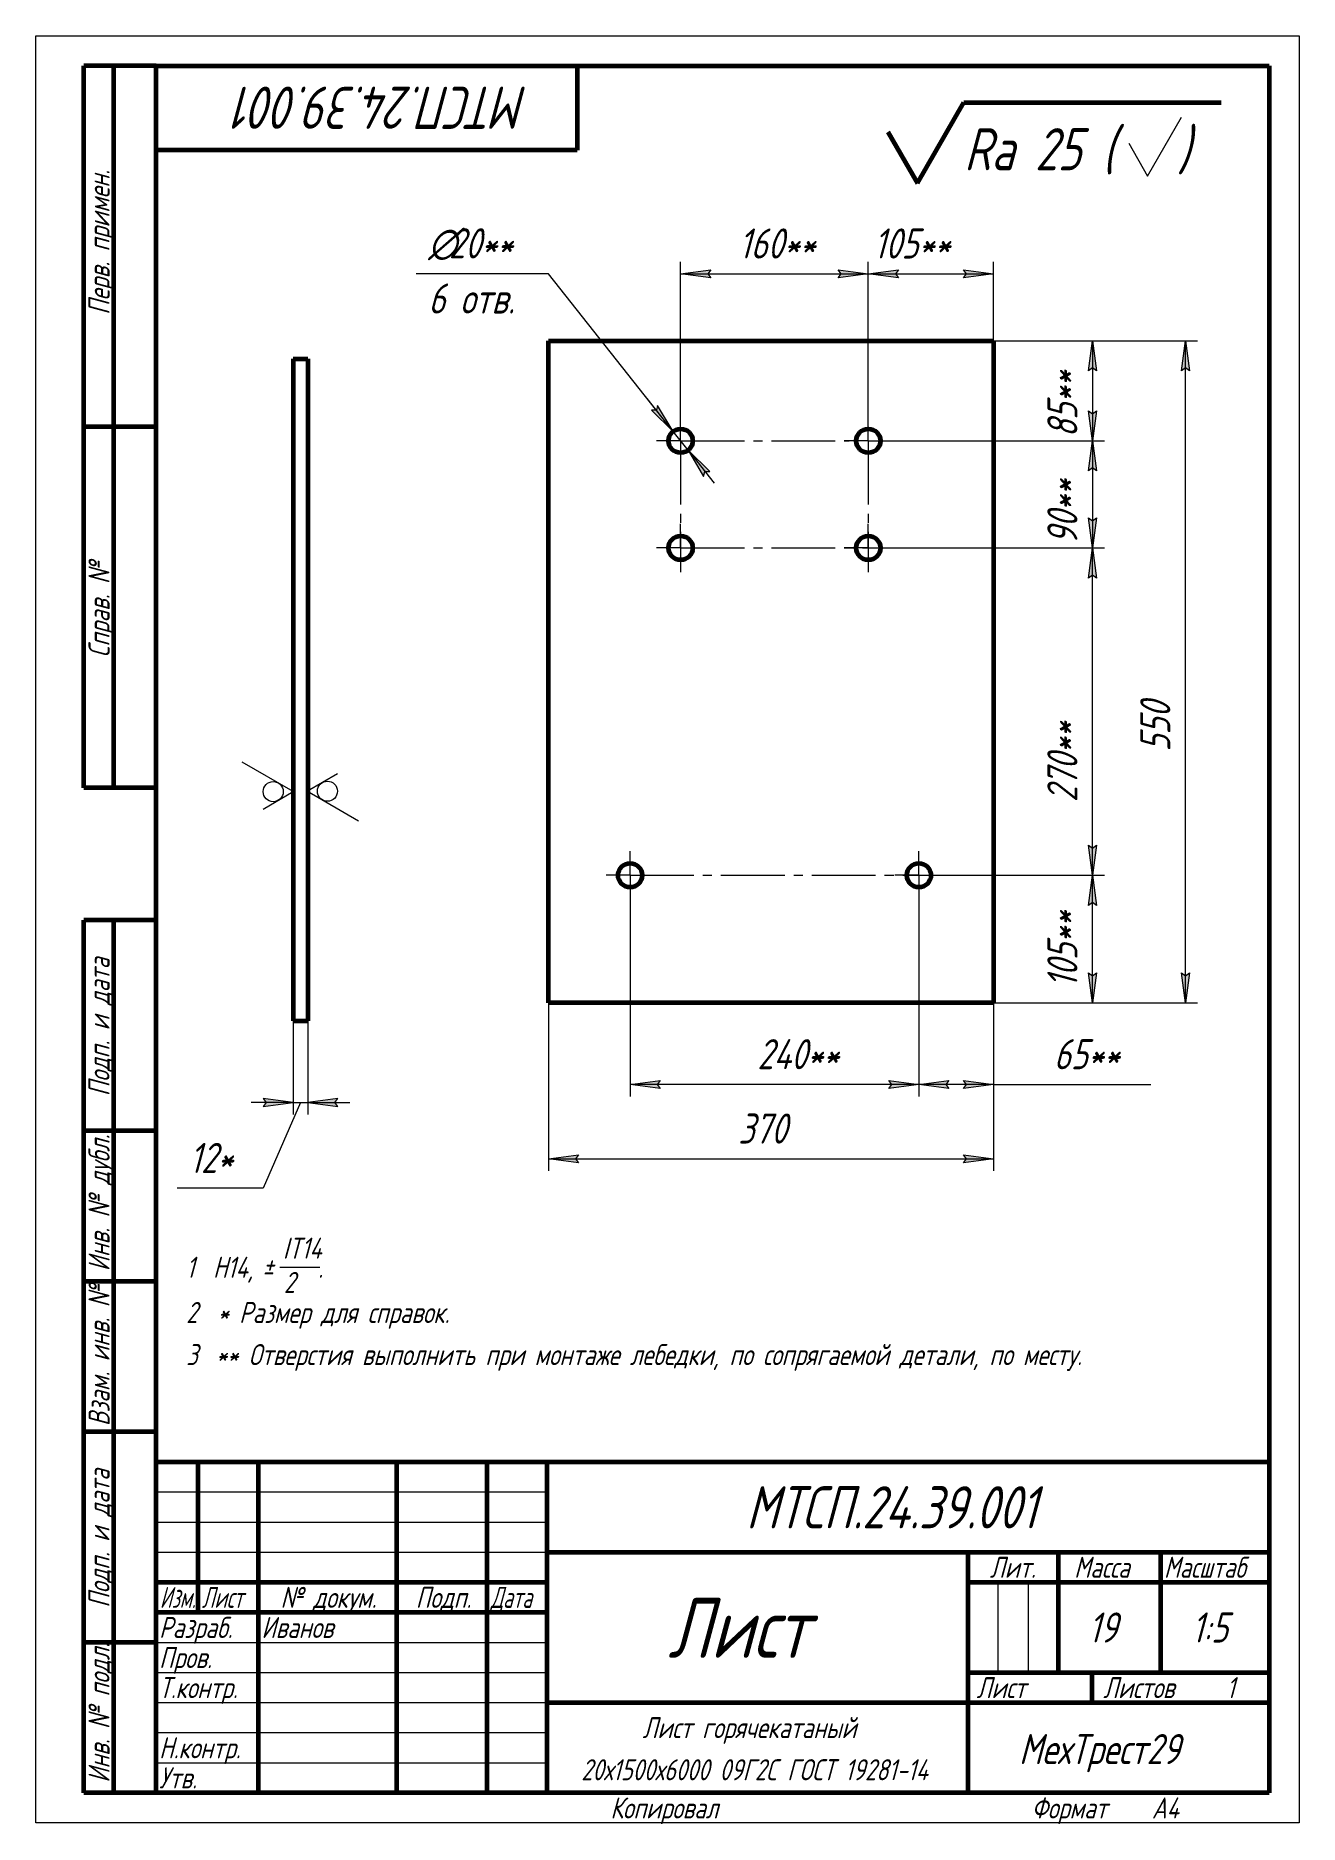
# Model space of a CAD drawing. Header units: millimetres. Extents: x 0 to 210, y 0 to 297.
import ezdxf

# ---------------------------------------------------------------- set-up
doc = ezdxf.new("R2010")
doc.units = ezdxf.units.MM
for name, pattern in [('K5LT_AXLED', [15.103931, 10.603931, -1.5, 1.5, -1.5]), ('K5LT_BASIC', [0]), ('K5LT_THIN', [0])]:
    doc.linetypes.add(name, pattern=pattern)
doc.layers.add('Системный слой', color=7, linetype='Continuous')
doc.styles.add('KDIMTEXTSTYLE', font='GOST_AU.SHX', dxfattribs={"width": 0.96, "oblique": 15, "height": 5})
doc.styles.add('KTEXTSTYLE', font='GOST_AU.SHX', dxfattribs={"width": 0.96, "height": 5})
doc.dimstyles.new('KDIMSTYLE (0.20)', dxfattribs={"dimtxt": 5, "dimasz": 1, "dimexe": 2, "dimexo": 0, "dimgap": 1, "dimtad": 1, "dimlfac": 5, "dimtxsty": 'KDIMTEXTSTYLE', "dimsah": 1, "dimcen": 0, "dimdle": 1, "dimadec": 0, "dimazin": 0, "dimtfac": 0.667, "dimtmove": 0, "dimatfit": 3, "dimfxl": 1, "dimtvp": 1, "dimtolj": 1, "dimtzin": 0, "dimarcsym": 0})

# ---------------------------------------------------------------- blocks, each defined once
blk = doc.blocks.new('D0')
at = {"layer": 'Системный слой'}
for points in [[(37.8, 119.06), (42.8, 119.71), (37.8, 120.37), (38.3, 119.71)], [(49.7, 119.71), (50.2, 120.37), (45.2, 119.71), (50.2, 119.06)]]:
    blk.add_hatch(color=7, dxfattribs=at).paths.add_polyline_path(points)
at = {"layer": 'Системный слой', "color": 7, "linetype": 'K5LT_THIN', "lineweight": 18}
for p, q in [((42.8, 133.29), (42.8, 117.71)), ((45.2, 133.29), (45.2, 117.71)), ((42.8, 119.71), (35.8, 119.71)), ((42.8, 119.71), (37.8, 120.37)), ((37.8, 120.37), (38.3, 119.71)), ((38.3, 119.71), (37.8, 119.06)), ((37.8, 119.06), (42.8, 119.71)), ((44, 119.71), (37.8, 105.48)), ((42.8, 119.71), (45.2, 119.71)), ((50.2, 120.37), (45.2, 119.71)), ((45.2, 119.71), (50.2, 119.06)), ((45.2, 119.71), (52.2, 119.71)), ((49.7, 119.71), (50.2, 120.37)), ((50.2, 119.06), (49.7, 119.71))]:
    blk.add_line(p, q, dxfattribs=at)
blk.add_wipeout([(25.52, 106.48), (25.52, 113.61), (35.39, 113.61), (35.39, 106.48)]).dxf.layer = 'Системный слой'
blk.add_line((37.8, 105.48), (23.52, 105.48), dxfattribs=at)
at = {"layer": 'Системный слой', "color": 7, "insert": (25.52, 113.01), "char_height": 5, "attachment_point": 1, "style": 'KTEXTSTYLE'}
blk.add_mtext('\\H3.5;\\W0.965;\\Q15;\\Q15;\\H5.00;12*', dxfattribs=at)
blk = doc.blocks.new('KDIMARROW_02')
at = {"layer": 'Системный слой'}
blk.add_hatch(color=0, dxfattribs=at).paths.add_polyline_path([(4.5, 0), (5, 0.66), (0, 0), (5, -0.66)])
at = {"layer": 'Системный слой', "color": 0, "linetype": 'K5LT_THIN', "lineweight": 18}
for p, q in [((0, 0), (-1, 0)), ((5, 0.66), (0, 0)), ((0, 0), (5, -0.66)), ((0, 0), (7, 0)), ((4.5, 0), (5, 0.66)), ((5, -0.66), (4.5, 0))]:
    blk.add_line(p, q, dxfattribs=at)
blk = doc.blocks.new('U0')
at = {"layer": 'Системный слой', "color": 7, "linetype": 'K5LT_THIN', "lineweight": 18}
for p, q in [((50.14, 174.33), (45.14, 171.45)), ((45.14, 171.45), (53.64, 166.54))]:
    blk.add_line(p, q, dxfattribs=at)
blk.add_arc((48.47, 171.45), 1.67, 0, 360, dxfattribs=at)
blk = doc.blocks.new('U1')
at = {"layer": 'Системный слой', "color": 7, "linetype": 'K5LT_THIN', "lineweight": 18}
for p, q in [((42.8, 171.38), (34.3, 176.29)), ((37.8, 168.49), (42.8, 171.38))]:
    blk.add_line(p, q, dxfattribs=at)
blk.add_arc((39.47, 171.38), 1.67, 0, 360, dxfattribs=at)
blk = doc.blocks.new('U2')
at = {"layer": 'Системный слой', "color": 30, "linetype": 'K5LT_AXLED', "lineweight": 18, "true_color": 0xff8000}
for q in [(98.78, 161.48), (94.78, 157.48), (146.78, 157.48), (98.78, 153.48)]:
    blk.add_line((98.78, 157.48), q, dxfattribs=at)
blk = doc.blocks.new('U3')
at = {"layer": 'Системный слой', "color": 30, "linetype": 'K5LT_AXLED', "lineweight": 18, "true_color": 0xff8000}
for q in [(107.18, 215.88), (103.18, 211.88), (138.38, 211.88), (107.18, 207.88)]:
    blk.add_line((107.18, 211.88), q, dxfattribs=at)
blk = doc.blocks.new('U4')
at = {"layer": 'Системный слой', "color": 30, "linetype": 'K5LT_AXLED', "lineweight": 18, "true_color": 0xff8000}
for q in [(107.18, 233.68), (103.18, 229.68), (135.2, 229.68), (107.18, 207.88)]:
    blk.add_line((107.18, 229.68), q, dxfattribs=at)
blk = doc.blocks.new('U5')
at = {"layer": 'Системный слой', "color": 30, "linetype": 'K5LT_AXLED', "lineweight": 18, "true_color": 0xff8000}
for q in [(138.38, 215.88), (134.38, 211.88), (142.38, 211.88), (138.38, 207.88)]:
    blk.add_line((138.38, 211.88), q, dxfattribs=at)
blk = doc.blocks.new('U6')
at = {"layer": 'Системный слой', "color": 30, "linetype": 'K5LT_AXLED', "lineweight": 18, "true_color": 0xff8000}
for q in [(138.38, 233.68), (134.38, 229.68), (142.38, 229.68), (138.38, 211.56)]:
    blk.add_line((138.38, 229.68), q, dxfattribs=at)
blk = doc.blocks.new('U7')
at = {"layer": 'Системный слой', "color": 30, "linetype": 'K5LT_AXLED', "lineweight": 18, "true_color": 0xff8000}
for q in [(146.78, 161.48), (142.78, 157.48), (150.78, 157.48), (146.78, 153.48)]:
    blk.add_line((146.78, 157.48), q, dxfattribs=at)
blk = doc.blocks.new('D1')
at = {"layer": 'Системный слой'}
for points in [[(90.2, 109.69), (89.7, 110.35), (90.2, 111.01), (85.2, 110.35)], [(154.2, 109.69), (159.2, 110.35), (154.2, 111.01), (154.7, 110.35)]]:
    blk.add_hatch(color=7, dxfattribs=at).paths.add_polyline_path(points)
at = {"layer": 'Системный слой', "color": 7, "linetype": 'K5LT_THIN', "lineweight": 18}
for p, q in [((85.2, 136.29), (85.2, 108.35)), ((159.2, 136.29), (159.2, 108.35)), ((85.2, 110.35), (90.2, 111.01)), ((90.2, 109.69), (85.2, 110.35)), ((90.2, 111.01), (89.7, 110.35)), ((89.7, 110.35), (90.2, 109.69)), ((154.7, 110.35), (154.2, 111.01)), ((154.2, 111.01), (159.2, 110.35)), ((159.2, 110.35), (154.2, 109.69)), ((154.2, 109.69), (154.7, 110.35))]:
    blk.add_line(p, q, dxfattribs=at)
blk.add_wipeout([(116.73, 111.35), (116.73, 118.49), (127.24, 118.49), (127.24, 111.35)]).dxf.layer = 'Системный слой'
blk.add_line((85.2, 110.35), (159.2, 110.35), dxfattribs=at)
at = {"layer": 'Системный слой', "color": 7, "insert": (116.73, 117.89), "char_height": 5, "attachment_point": 1, "style": 'KTEXTSTYLE'}
blk.add_mtext('\\H3.5;\\W0.965;\\Q15;\\Q15;\\H5.00;370', dxfattribs=at)
blk = doc.blocks.new('KDIMARROW_01')
at = {"layer": 'Системный слой'}
blk.add_hatch(color=0, dxfattribs=at).paths.add_polyline_path([(-5, -0.66), (0, 0), (-5, 0.66), (-4.5, 0)])
at = {"layer": 'Системный слой', "color": 0, "linetype": 'K5LT_THIN', "lineweight": 18}
for p, q in [((-4.5, 0), (-5, 0.66)), ((-5, 0.66), (0, 0)), ((0, 0), (-5, -0.66)), ((-5, -0.66), (-4.5, 0)), ((0, 0), (-1, 0))]:
    blk.add_line(p, q, dxfattribs=at)
blk = doc.blocks.new('D2')
at = {"layer": 'Системный слой'}
for points in [[(191.77, 241.29), (191.11, 246.29), (190.45, 241.29), (191.11, 241.79)], [(191.11, 136.29), (191.77, 141.29), (191.11, 140.79), (190.45, 141.29)]]:
    blk.add_hatch(color=7, dxfattribs=at).paths.add_polyline_path(points)
at = {"layer": 'Системный слой', "color": 7, "linetype": 'K5LT_THIN', "lineweight": 18}
for p, q in [((159.2, 246.29), (193.11, 246.29)), ((190.45, 241.29), (191.11, 246.29)), ((191.11, 246.29), (191.77, 241.29)), ((191.11, 241.79), (190.45, 241.29)), ((191.77, 241.29), (191.11, 241.79)), ((191.11, 136.29), (190.45, 141.29)), ((190.45, 141.29), (191.11, 140.79)), ((191.11, 140.79), (191.77, 141.29)), ((191.77, 141.29), (191.11, 136.29)), ((159.2, 136.29), (193.11, 136.29))]:
    blk.add_line(p, q, dxfattribs=at)
blk.add_wipeout([(190.11, 178.01), (182.97, 178.01), (182.97, 188.14), (190.11, 188.14)]).dxf.layer = 'Системный слой'
blk.add_line((191.11, 136.29), (191.11, 246.29), dxfattribs=at)
at = {"layer": 'Системный слой', "color": 7, "insert": (183.57, 178.01), "char_height": 5, "attachment_point": 1, "rotation": 90, "style": 'KTEXTSTYLE'}
blk.add_mtext('\\H3.5;\\W0.965;\\Q15;\\Q15;\\H5.00;550', dxfattribs=at)
blk = doc.blocks.new('D3')
at = {"layer": 'Системный слой', "color": 7, "linetype": 'K5LT_THIN', "lineweight": 18}
for p, q in [((148.78, 157.48), (177.66, 157.48)), ((159.2, 136.29), (177.66, 136.29))]:
    blk.add_line(p, q, dxfattribs=at)
blk.add_wipeout([(174.66, 138.77), (167.53, 138.77), (167.53, 154.36), (174.66, 154.36)]).dxf.layer = 'Системный слой'
at = {"layer": 'Системный слой'}
for points in [[(176.32, 152.48), (175.66, 157.48), (175, 152.48), (175.66, 152.98)], [(175.66, 136.29), (176.32, 141.29), (175.66, 140.79), (175, 141.29)]]:
    blk.add_hatch(color=7, dxfattribs=at).paths.add_polyline_path(points)
at = {"layer": 'Системный слой', "color": 7, "linetype": 'K5LT_THIN', "lineweight": 18}
for p, q in [((175, 152.48), (175.66, 157.48)), ((175.66, 157.48), (176.32, 152.48)), ((175.66, 136.29), (175.66, 157.48)), ((175.66, 152.98), (175, 152.48)), ((176.32, 152.48), (175.66, 152.98)), ((175.66, 136.29), (175, 141.29)), ((175, 141.29), (175.66, 140.79)), ((175.66, 140.79), (176.32, 141.29)), ((176.32, 141.29), (175.66, 136.29))]:
    blk.add_line(p, q, dxfattribs=at)
at = {"layer": 'Системный слой', "color": 7, "insert": (168.13, 138.77), "char_height": 5, "attachment_point": 1, "rotation": 90, "style": 'KTEXTSTYLE'}
blk.add_mtext('\\H3.5;\\W0.965;\\Q15;\\Q15;\\H5.00;105**', dxfattribs=at)
blk = doc.blocks.new('D4')
at = {"layer": 'Системный слой'}
for points in [[(176.32, 206.88), (175.66, 211.88), (175, 206.88), (175.66, 207.38)], [(175.66, 157.48), (176.32, 162.48), (175.66, 161.98), (175, 162.48)]]:
    blk.add_hatch(color=7, dxfattribs=at).paths.add_polyline_path(points)
at = {"layer": 'Системный слой', "color": 7, "linetype": 'K5LT_THIN', "lineweight": 18}
for p, q in [((138.38, 211.88), (177.66, 211.88)), ((175, 206.88), (175.66, 211.88)), ((175.66, 211.88), (176.32, 206.88)), ((175.66, 207.38), (175, 206.88)), ((176.32, 206.88), (175.66, 207.38)), ((175.66, 157.48), (175, 162.48)), ((175, 162.48), (175.66, 161.98)), ((175.66, 161.98), (176.32, 162.48)), ((176.32, 162.48), (175.66, 157.48)), ((148.78, 157.48), (177.66, 157.48))]:
    blk.add_line(p, q, dxfattribs=at)
blk.add_wipeout([(174.66, 169.63), (167.53, 169.63), (167.53, 186.62), (174.66, 186.62)]).dxf.layer = 'Системный слой'
blk.add_line((175.66, 157.48), (175.66, 211.88), dxfattribs=at)
at = {"layer": 'Системный слой', "color": 7, "insert": (168.13, 169.63), "char_height": 5, "attachment_point": 1, "rotation": 90, "style": 'KTEXTSTYLE'}
blk.add_mtext('\\H3.5;\\W0.965;\\Q15;\\Q15;\\H5.00;270**', dxfattribs=at)
blk = doc.blocks.new('D5')
at = {"layer": 'Системный слой', "color": 7, "linetype": 'K5LT_THIN', "lineweight": 18}
blk.add_line((138.38, 229.68), (177.66, 229.68), dxfattribs=at)
blk.add_wipeout([(174.66, 212.42), (167.53, 212.42), (167.53, 226.36), (174.66, 226.36)]).dxf.layer = 'Системный слой'
at = {"layer": 'Системный слой'}
for points in [[(176.32, 224.68), (175.66, 229.68), (175, 224.68), (175.66, 225.18)], [(175.66, 211.88), (176.32, 216.88), (175.66, 216.38), (175, 216.88)]]:
    blk.add_hatch(color=7, dxfattribs=at).paths.add_polyline_path(points)
at = {"layer": 'Системный слой', "color": 7, "linetype": 'K5LT_THIN', "lineweight": 18}
for p, q in [((175, 224.68), (175.66, 229.68)), ((175.66, 229.68), (176.32, 224.68)), ((175.66, 229.68), (175.66, 211.88)), ((175.66, 225.18), (175, 224.68)), ((176.32, 224.68), (175.66, 225.18)), ((175.66, 211.88), (175, 216.88)), ((175, 216.88), (175.66, 216.38)), ((175.66, 216.38), (176.32, 216.88)), ((176.32, 216.88), (175.66, 211.88)), ((138.38, 211.88), (177.66, 211.88))]:
    blk.add_line(p, q, dxfattribs=at)
at = {"layer": 'Системный слой', "color": 7, "insert": (168.13, 212.42), "char_height": 5, "attachment_point": 1, "rotation": 90, "style": 'KTEXTSTYLE'}
blk.add_mtext('\\H3.5;\\W0.965;\\Q15;\\Q15;\\H5.00;90**', dxfattribs=at)
blk = doc.blocks.new('D6')
at = {"layer": 'Системный слой'}
blk.add_hatch(color=7, dxfattribs=at).paths.add_polyline_path([(111.68, 257.44), (112.18, 258.1), (107.18, 257.44), (112.18, 256.79)])
at = {"layer": 'Системный слой', "color": 7, "linetype": 'K5LT_THIN', "lineweight": 18}
for p, q in [((107.18, 229.68), (107.18, 259.44)), ((138.38, 229.68), (138.38, 259.44)), ((107.18, 257.44), (112.18, 258.1)), ((112.18, 256.79), (107.18, 257.44)), ((112.18, 258.1), (111.68, 257.44)), ((111.68, 257.44), (112.18, 256.79))]:
    blk.add_line(p, q, dxfattribs=at)
blk.add_wipeout([(116.86, 258.44), (116.86, 265.58), (132.84, 265.58), (132.84, 258.44)]).dxf.layer = 'Системный слой'
at = {"layer": 'Системный слой'}
blk.add_hatch(color=7, dxfattribs=at).paths.add_polyline_path([(133.38, 256.79), (138.38, 257.44), (133.38, 258.1), (133.88, 257.44)])
at = {"layer": 'Системный слой', "color": 7, "linetype": 'K5LT_THIN', "lineweight": 18}
for p, q in [((107.18, 257.44), (138.38, 257.44)), ((133.88, 257.44), (133.38, 258.1)), ((133.38, 258.1), (138.38, 257.44)), ((138.38, 257.44), (133.38, 256.79)), ((133.38, 256.79), (133.88, 257.44))]:
    blk.add_line(p, q, dxfattribs=at)
at = {"layer": 'Системный слой', "color": 7, "insert": (116.86, 264.98), "char_height": 5, "attachment_point": 1, "style": 'KTEXTSTYLE'}
blk.add_mtext('\\H3.5;\\W0.965;\\Q15;\\Q15;\\H5.00;160**', dxfattribs=at)
blk = doc.blocks.new('D7')
at = {"layer": 'Системный слой'}
for points in [[(103.78, 122.06), (103.28, 122.71), (103.78, 123.37), (98.78, 122.71)], [(146.78, 122.71), (141.78, 123.37), (142.28, 122.71), (141.78, 122.06)]]:
    blk.add_hatch(color=7, dxfattribs=at).paths.add_polyline_path(points)
at = {"layer": 'Системный слой', "color": 7, "linetype": 'K5LT_THIN', "lineweight": 18}
for p, q in [((98.78, 157.48), (98.78, 120.71)), ((146.78, 157.48), (146.78, 120.71)), ((98.78, 122.71), (103.78, 123.37)), ((103.78, 122.06), (98.78, 122.71)), ((103.78, 123.37), (103.28, 122.71)), ((103.28, 122.71), (103.78, 122.06)), ((142.28, 122.71), (141.78, 123.37)), ((141.78, 123.37), (146.78, 122.71)), ((146.78, 122.71), (141.78, 122.06)), ((141.78, 122.06), (142.28, 122.71))]:
    blk.add_line(p, q, dxfattribs=at)
blk.add_wipeout([(119.94, 123.71), (119.94, 130.85), (136.92, 130.85), (136.92, 123.71)]).dxf.layer = 'Системный слой'
blk.add_line((146.78, 122.71), (98.78, 122.71), dxfattribs=at)
at = {"layer": 'Системный слой', "color": 7, "insert": (119.94, 130.25), "char_height": 5, "attachment_point": 1, "style": 'KTEXTSTYLE'}
blk.add_mtext('\\H3.5;\\W0.965;\\Q15;\\Q15;\\H5.00;240**', dxfattribs=at)
blk = doc.blocks.new('D8')
at = {"layer": 'Системный слой', "color": 7, "linetype": 'K5LT_THIN', "lineweight": 18}
blk.add_line((159.2, 229.68), (159.2, 259.44), dxfattribs=at)
blk.add_wipeout([(139.26, 258.44), (139.26, 265.58), (154.85, 265.58), (154.85, 258.44)]).dxf.layer = 'Системный слой'
at = {"layer": 'Системный слой'}
for points in [[(143.38, 256.79), (142.88, 257.44), (143.38, 258.1), (138.38, 257.44)], [(159.2, 257.44), (154.2, 258.1), (154.7, 257.44), (154.2, 256.79)]]:
    blk.add_hatch(color=7, dxfattribs=at).paths.add_polyline_path(points)
at = {"layer": 'Системный слой', "color": 7, "linetype": 'K5LT_THIN', "lineweight": 18}
for p, q in [((138.38, 229.68), (138.38, 259.44)), ((138.38, 257.44), (143.38, 258.1)), ((143.38, 256.79), (138.38, 257.44)), ((138.38, 257.44), (159.2, 257.44)), ((143.38, 258.1), (142.88, 257.44)), ((142.88, 257.44), (143.38, 256.79)), ((154.7, 257.44), (154.2, 258.1)), ((154.2, 258.1), (159.2, 257.44)), ((159.2, 257.44), (154.2, 256.79)), ((154.2, 256.79), (154.7, 257.44))]:
    blk.add_line(p, q, dxfattribs=at)
at = {"layer": 'Системный слой', "color": 7, "insert": (139.26, 264.98), "char_height": 5, "attachment_point": 1, "style": 'KTEXTSTYLE'}
blk.add_mtext('\\H3.5;\\W0.965;\\Q15;\\Q15;\\H5.00;105**', dxfattribs=at)
blk = doc.blocks.new('D9')
at = {"layer": 'Системный слой'}
for points in [[(151.78, 122.06), (151.28, 122.71), (151.78, 123.37), (146.78, 122.71)], [(154.2, 122.06), (159.2, 122.71), (154.2, 123.37), (154.7, 122.71)]]:
    blk.add_hatch(color=7, dxfattribs=at).paths.add_polyline_path(points)
at = {"layer": 'Системный слой', "color": 7, "linetype": 'K5LT_THIN', "lineweight": 18}
for p, q in [((146.78, 157.48), (146.78, 120.71)), ((159.2, 157.48), (159.2, 120.71)), ((146.78, 122.71), (151.78, 123.37)), ((151.78, 122.06), (146.78, 122.71)), ((159.2, 122.71), (146.78, 122.71)), ((151.78, 123.37), (151.28, 122.71)), ((151.28, 122.71), (151.78, 122.06)), ((154.7, 122.71), (154.2, 123.37)), ((154.2, 123.37), (159.2, 122.71)), ((159.2, 122.71), (154.2, 122.06)), ((154.2, 122.06), (154.7, 122.71)), ((159.2, 122.71), (167.2, 122.71))]:
    blk.add_line(p, q, dxfattribs=at)
blk.add_wipeout([(169.2, 123.71), (169.2, 130.85), (182.76, 130.85), (182.76, 123.71)]).dxf.layer = 'Системный слой'
blk.add_line((167.2, 122.71), (185.33, 122.71), dxfattribs=at)
at = {"layer": 'Системный слой', "color": 7, "insert": (169.2, 130.25), "char_height": 5, "attachment_point": 1, "style": 'KTEXTSTYLE'}
blk.add_mtext('\\H3.5;\\W0.965;\\Q15;\\Q15;\\H5.00;65**', dxfattribs=at)
blk = doc.blocks.new('D10')
at = {"layer": 'Системный слой', "color": 7, "linetype": 'K5LT_THIN', "lineweight": 18}
blk.add_line((159.2, 246.29), (177.66, 246.29), dxfattribs=at)
blk.add_wipeout([(174.66, 230.23), (167.53, 230.23), (167.53, 243.79), (174.66, 243.79)]).dxf.layer = 'Системный слой'
at = {"layer": 'Системный слой'}
for points in [[(176.32, 241.29), (175.66, 246.29), (175, 241.29), (175.66, 241.79)], [(175.66, 229.68), (176.32, 234.68), (175.66, 234.18), (175, 234.68)]]:
    blk.add_hatch(color=7, dxfattribs=at).paths.add_polyline_path(points)
at = {"layer": 'Системный слой', "color": 7, "linetype": 'K5LT_THIN', "lineweight": 18}
for p, q in [((175, 241.29), (175.66, 246.29)), ((175.66, 246.29), (176.32, 241.29)), ((175.66, 246.29), (175.66, 229.68)), ((175.66, 241.79), (175, 241.29)), ((176.32, 241.29), (175.66, 241.79)), ((175.66, 229.68), (175, 234.68)), ((175, 234.68), (175.66, 234.18)), ((175.66, 234.18), (176.32, 234.68)), ((176.32, 234.68), (175.66, 229.68)), ((159.2, 229.68), (177.66, 229.68))]:
    blk.add_line(p, q, dxfattribs=at)
at = {"layer": 'Системный слой', "color": 7, "insert": (168.13, 230.23), "char_height": 5, "attachment_point": 1, "rotation": 90, "style": 'KTEXTSTYLE'}
blk.add_mtext('\\H3.5;\\W0.965;\\Q15;\\Q15;\\H5.00;85**', dxfattribs=at)
blk = doc.blocks.new('D11')
at = {"layer": 'Системный слой'}
for points in [[(105.94, 231.25), (103.35, 235.58), (103.15, 234.78), (102.32, 234.76)], [(112.04, 224.6), (108.42, 228.11), (111.01, 223.78), (111.22, 224.59)]]:
    blk.add_hatch(color=7, dxfattribs=at).paths.add_polyline_path(points)
at = {"layer": 'Системный слой', "color": 7, "linetype": 'K5LT_THIN', "lineweight": 18}
for p, q in [((105.94, 231.25), (85.2, 257.44)), ((105.94, 231.25), (101.6, 236.74)), ((103.35, 235.58), (103.15, 234.78)), ((105.94, 231.25), (103.35, 235.58)), ((103.15, 234.78), (102.32, 234.76)), ((102.32, 234.76), (105.94, 231.25)), ((108.42, 228.11), (105.94, 231.25)), ((108.42, 228.11), (111.01, 223.78)), ((112.04, 224.6), (108.42, 228.11)), ((108.42, 228.11), (112.77, 222.63)), ((111.01, 223.78), (111.22, 224.59)), ((111.22, 224.59), (112.04, 224.6))]:
    blk.add_line(p, q, dxfattribs=at)
blk.add_wipeout([(65.24, 249.31), (65.24, 265.7), (82.48, 265.7), (82.48, 249.31)]).dxf.layer = 'Системный слой'
blk.add_line((85.2, 257.44), (63.24, 257.44), dxfattribs=at)
at = {"layer": 'Системный слой', "color": 7, "char_height": 5, "attachment_point": 1, "style": 'KTEXTSTYLE'}
for s, insert in [('\\H3.5;\\W0.965;\\Q15;\\Q15;\\H5.00;∅', (65.24, 265.01)), ('\\H3.5;\\W0.965;\\Q15;\\Q15;\\H5.00;20**', (68.68, 265.01)), ('\\H3.5;\\W0.965;\\Q15;\\Q15;\\H5.00;6 отв.', (65.24, 255.84))]:
    blk.add_mtext(s, dxfattribs=dict(at, insert=insert))
blk = doc.blocks.new('U8')
at = {"color": 7, "linetype": 'K5LT_THIN', "lineweight": 18}
for p, q in [((0, 0), (0, 297)), ((0, 297), (210, 297)), ((210, 297), (210, 0)), ((20, 55), (85, 55)), ((20, 50), (85, 50)), ((20, 45), (85, 45)), ((159.96, 25), (159.96, 40)), ((164.98, 25), (164.98, 40)), ((20, 30), (85, 30)), ((20, 25), (85, 25)), ((20, 20), (85, 20)), ((20, 15), (85, 15)), ((20, 10), (85, 10)), ((210, 0), (0, 0))]:
    blk.add_line(p, q, dxfattribs=at)
at = {"color": 150, "linetype": 'K5LT_BASIC', "lineweight": 60, "true_color": 0x0080ff}
for p, q in [((8, 172), (8, 292)), ((20, 292), (8, 292)), ((13, 172), (13, 292)), ((20, 5), (20, 292)), ((20, 292), (205, 292)), ((90, 292), (90, 278)), ((205, 292), (205, 5)), ((90, 278), (20, 278)), ((20, 232), (8, 232)), ((20, 172), (8, 172)), ((8, 5), (8, 150)), ((20, 150), (8, 150)), ((13, 5), (13, 150)), ((20, 115), (8, 115)), ((20, 90), (8, 90)), ((20, 65), (8, 65)), ((20, 60), (205, 60)), ((20, 5), (20, 60)), ((27, 35), (27, 60)), ((37, 5), (37, 60)), ((60, 5), (60, 60)), ((75, 5), (75, 60)), ((85, 5), (85, 60)), ((85, 45), (205, 45)), ((155, 5), (155, 45)), ((170, 25), (170, 45)), ((187, 25), (187, 45)), ((20, 40), (85, 40)), ((155, 40), (170, 40)), ((170, 40), (205, 40)), ((20, 35), (85, 35)), ((20, 30), (8, 30)), ((155, 25), (205, 25)), ((175.57, 20), (175.57, 25)), ((85, 20), (155, 20)), ((155, 20), (205, 20)), ((20, 5), (8, 5)), ((205, 5), (20, 5))]:
    blk.add_line(p, q, dxfattribs=at)
at = {"color": 7, "attachment_point": 1, "style": 'KTEXTSTYLE'}
for s, insert, char_height, rotation in [('\\H3.5;\\W0.965;\\Q15;\\Q15;\\H7.00;МТСП.24.39.001', (81.93, 281.55), 7, 180), ('\\H3.5;\\W0.965;\\Q15;\\Q15;Перв. примен.', (8.77, 250.61), 3.5, 90), ('\\H3.5;\\W0.965;\\Q15;\\Q15;Справ. №', (8.77, 193.68), 3.5, 90), ('\\H3.5;\\W0.965;\\Q15;\\Q15;Подп. и дата', (8.77, 120.75), 3.5, 90), ('\\H3.5;\\W0.965;\\Q15;\\Q15;Инв. № дубл.', (8.77, 91.67), 3.5, 90), ('\\H3.5;\\W0.965;\\Q15;\\Q15;Взам. инв. №', (8.77, 65.94), 3.5, 90), ('\\H3.5;\\W0.965;\\Q15;\\Q15;Подп. и дата', (8.77, 35.75), 3.5, 90), ('\\H3.5;\\W0.965;\\Q15;\\Q15;Инв. № подл.', (8.77, 6.67), 3.5, 90)]:
    blk.add_mtext(s, dxfattribs=dict(at, insert=insert, char_height=char_height, rotation=rotation))
for s, insert, char_height in [('\\H3.5;\\W0.965;\\Q15;\\Q15;\\H7.00;МТСП.24.39.001', (118.07, 55.95), 7), ('\\H3.5;\\W0.965;\\Q15;\\Q15;Лит.', (158.56, 44.23), 3.5), ('\\H3.5;\\W0.965;\\Q15;\\Q15;Масса', (172.58, 44.23), 3.5), ('\\H3.5;\\W0.965;\\Q15;\\Q15;\\W0.941;Масштаб', (187.52, 44.23), 3.5), ('\\H3.5;\\W0.965;\\Q15;\\Q15;\\W0.797;Изм.', (20.61, 39.23), 3.5), ('\\H3.5;\\W0.965;\\Q15;\\Q15;\\W0.807;Лист', (27.6, 39.23), 3.5), ('\\H3.5;\\W0.965;\\Q15;\\Q15;№ докум.', (40.67, 39.23), 3.5), ('\\H3.5;\\W0.965;\\Q15;\\Q15;Подп.', (63.15, 39.23), 3.5), ('\\H3.5;\\W0.965;\\Q15;\\Q15;\\W0.807;Дата', (75.6, 39.23), 3.5), ('\\H3.5;\\W0.965;\\Q15;\\Q15;\\H10.00;Лист', (105.08, 37.43), 10), ('\\H3.5;\\W0.965;\\Q15;\\Q15;Разраб.', (20.5, 34.23), 3.5), ('\\H3.5;\\W0.965;\\Q15;\\Q15;Иванов', (37.5, 34.23), 3.5), ('\\H3.5;\\W0.965;\\Q15;\\Q15;\\H5.00;19', (174.94, 34.97), 5), ('\\H3.5;\\W0.965;\\Q15;\\Q15;\\H5.00;1:5', (192.11, 34.97), 5), ('\\H3.5;\\W0.965;\\Q15;\\Q15;Пров.', (20.5, 29.23), 3.5), ('\\H3.5;\\W0.965;\\Q15;\\Q15;Т.контр.', (20.5, 24.23), 3.5), ('\\H3.5;\\W0.965;\\Q15;\\Q15;Лист', (156.36, 24.23), 3.5), ('\\H3.5;\\W0.965;\\Q15;\\Q15;Листов', (177.41, 24.23), 3.5), ('\\H3.5;\\W0.965;\\Q15;\\Q15;1', (197.91, 24.23), 3.5), ('\\H3.5;\\W0.965;\\Q15;\\Q15;Лист горячекатаный', (100.84, 17.58), 3.5), ('\\H3.5;\\W0.965;\\Q15;\\Q15;Н.контр.', (20.5, 14.23), 3.5), ('\\H3.5;\\W0.965;\\Q15;\\Q15;\\H5.00;МехТрест29', (163.41, 14.77), 5), ('\\H3.5;\\W0.965;\\Q15;\\Q15;Утв.', (20.5, 9.23), 3.5), ('\\H3.5;\\W0.965;\\Q15;\\Q15;\\W0.959;   20х1500х6000 09Г2С ГОСТ 19281-14', (85.5, 10.58), 3.5), ('\\H3.5;\\W0.965;\\Q15;\\Q15;Копировал', (95.5, 4.23), 3.5), ('\\H3.5;\\W0.965;\\Q15;\\Q15;Формат', (165.5, 4.23), 3.5), ('\\H3.5;\\W0.965;\\Q15;\\Q15;A4', (185.5, 4.23), 3.5)]:
    blk.add_mtext(s, dxfattribs=dict(at, insert=insert, char_height=char_height))
blk = doc.blocks.new('U9')
at = {"color": 7, "linetype": 'K5LT_THIN', "lineweight": 18}
blk.add_line((40.56, 92.34), (47.23, 92.34), dxfattribs=at)
at = {"color": 7, "char_height": 3.5, "attachment_point": 1, "style": 'KTEXTSTYLE'}
for s, insert in [('\\H3.5;\\W0.965;\\Q15;\\Q15;IT14', (41.08, 97.26)), ('\\H3.5;\\W0.965;\\Q15;\\Q15;1', (25, 94.09)), ('\\H3.5;\\W0.965;\\Q15;\\Q15;H14, ', (29.48, 94.09)), ('\\H3.5;\\W0.965;\\Q15;\\Q15;±', (37.63, 94.09)), ('\\H3.5;\\W0.965;\\Q15;\\Q15;2', (41.23, 91.57)), ('\\H3.5;\\W0.965;\\Q15;\\Q15;.', (46.94, 94.09)), ('\\H3.5;\\W0.965;\\Q15;\\Q15;2', (25, 86.57)), ('\\H3.5;\\W0.965;\\Q15;\\Q15;* Размер для справок.', (30.22, 86.57)), ('\\H3.5;\\W0.965;\\Q15;\\Q15;3', (25, 79.57)), ('\\H3.5;\\W0.965;\\Q15;\\Q15;** Отверстия выполнить при монтаже лебедки, по сопрягаемой детали, по месту.', (29.94, 79.57))]:
    blk.add_mtext(s, dxfattribs=dict(at, insert=insert))
blk = doc.blocks.new('U10')
at = {"color": 150, "linetype": 'K5LT_BASIC', "lineweight": 60, "true_color": 0x0080ff}
for p, q in [((146.55, 272.51), (154.28, 285.91)), ((154.28, 285.91), (197, 285.91)), ((141.64, 281.01), (146.55, 272.51))]:
    blk.add_line(p, q, dxfattribs=at)
at = {"color": 7, "linetype": 'K5LT_THIN', "lineweight": 18}
for p, q in [((184.77, 273.69), (190.45, 283.49)), ((181.67, 279.13), (184.77, 273.69))]:
    blk.add_line(p, q, dxfattribs=at)
at = {"color": 7, "char_height": 7, "attachment_point": 1, "style": 'KTEXTSTYLE'}
for s, insert in [('\\H3.5;\\W0.965;\\Q15;\\Q15;\\H7.00;Ra 25 (', (154.28, 281.65)), ('\\H3.5;\\W0.965;\\Q15;\\Q15;\\H7.00;)', (189.75, 281.65))]:
    blk.add_mtext(s, dxfattribs=dict(at, insert=insert))

msp = doc.modelspace()

# ---------------------------------------------------------------- linework, layer by layer
at = {"layer": 'Системный слой', "color": 150, "linetype": 'K5LT_BASIC', "lineweight": 60, "true_color": 0x0080ff}
for p, q in [((85.2023, 246.2886), (159.2023, 246.2886)), ((85.2023, 136.2886), (85.2023, 246.2886)), ((159.2023, 246.2886), (159.2023, 136.2886)), ((42.8023, 243.2886), (45.2023, 243.2886)), ((42.8023, 243.2886), (42.8023, 133.2886)), ((45.2023, 243.2886), (45.2023, 133.2886)), ((159.2023, 136.2886), (85.2023, 136.2886)), ((42.8023, 133.2886), (45.2023, 133.2886))]:
    msp.add_line(p, q, dxfattribs=at)
for centre in [(107.1825, 229.6815), (138.3825, 229.6815), (107.1825, 211.8815), (138.3825, 211.8815), (98.7825, 157.4815), (146.7825, 157.4815)]:
    msp.add_circle(centre, 2, dxfattribs=at)

# ---------------------------------------------------------------- block references
for name in ['U10', 'U9']:
    msp.add_blockref(name, (0, 0))
at = {"layer": 'Системный слой'}
for name in ['U4', 'U6', 'U3', 'U5', 'U1', 'U0', 'U2', 'U7']:
    msp.add_blockref(name, (0, 0), dxfattribs=at)

# ---------------------------------------------------------------- next in the draw order: dimensions: what is measured, and where the dimension line sits
at = {"layer": 'Системный слой', "color": 7}
for base, p1, p2, override, picture, middle in [((85.2023, 110.3527), (159.2023, 136.2886), (85.2023, 136.2886), {"dimexo": 0, "dimpost": '\\H5.0;\\W0.965;\\Q15;<>', "dimblk1": 'KDIMARROW_01', "dimblk2": 'KDIMARROW_01', "dimse1": 0, "dimse2": 0, "dimclrt": 7, "dimtol": 1, "dimtp": 0, "dimtm": 0, "dimtdec": 5, "dimtolj": 1}, 'D1', (122.2023, 110.3527)), ((42.8023, 119.7139), (45.2023, 133.2886), (42.8023, 133.2886), {"dimexo": 0, "dimtoh": 1, "dimpost": '\\H5.0;\\W0.965;\\Q15;<>\\H5.0;\\W0.965;\\Q15;\\Q15;*', "dimblk1": 'KDIMARROW_02', "dimblk2": 'KDIMARROW_02', "dimse1": 0, "dimse2": 0, "dimclrt": 7, "dimtol": 1, "dimtp": 0, "dimtm": 0, "dimtdec": 5, "dimtmove": 1, "dimtolj": 1}, 'D0', (35.8023, 105.4789))]:
    dim = msp.add_linear_dim(base=base, p1=p1, p2=p2, dimstyle='KDIMSTYLE (0.20)', override=override, dxfattribs=at)
    dim.commit()
    dim.dimension.update_dxf_attribs({"geometry": picture, "text_midpoint": middle, "dimtype": 160})

# ---------------------------------------------------------------- next in the draw order: dimensions: what is measured, and where the dimension line sits
dim = msp.add_linear_dim(base=(191.1079, 136.2886), p1=(159.2023, 246.2886), p2=(159.2023, 136.2886), angle=90, dimstyle='KDIMSTYLE (0.20)', override={"dimexo": 0, "dimpost": '\\H5.0;\\W0.965;\\Q15;<>', "dimblk1": 'KDIMARROW_01', "dimblk2": 'KDIMARROW_01', "dimse1": 0, "dimse2": 0, "dimclrt": 7, "dimtol": 1, "dimtp": 0, "dimtm": 0, "dimtdec": 5, "dimtolj": 1}, dxfattribs=at)
dim.commit()
dim.dimension.update_dxf_attribs({"geometry": 'D2', "text_midpoint": (191.1079, 183.2886), "dimtype": 160})

# ---------------------------------------------------------------- next in the draw order: dimensions: what is measured, and where the dimension line sits
dim = msp.add_linear_dim(base=(175.6608, 136.2886), p1=(148.7825, 157.4815), p2=(159.2023, 136.2886), angle=90, text='\\H5.0;\\W0.965;\\Q15;\\H5.0;\\W0.965;\\Q15;\\Q15;105\\H5.0;\\W0.965;\\Q15;\\Q15;**', dimstyle='KDIMSTYLE (0.20)', override={"dimexo": 0, "dimblk1": 'KDIMARROW_01', "dimblk2": 'KDIMARROW_01', "dimse1": 0, "dimse2": 0, "dimclrt": 7, "dimtolj": 1}, dxfattribs=at)
dim.commit()
dim.dimension.update_dxf_attribs({"geometry": 'D3', "text_midpoint": (175.6608, 146.8851), "dimtype": 160})

# ---------------------------------------------------------------- next in the draw order: dimensions: what is measured, and where the dimension line sits
dim = msp.add_linear_dim(base=(175.6608, 157.4815), p1=(138.3825, 211.8815), p2=(148.7825, 157.4815), angle=90, text='\\H5.0;\\W0.965;\\Q15;\\H5.0;\\W0.965;\\Q15;\\Q15;270\\H5.0;\\W0.965;\\Q15;\\Q15;**', dimstyle='KDIMSTYLE (0.20)', override={"dimexo": 0, "dimblk1": 'KDIMARROW_01', "dimblk2": 'KDIMARROW_01', "dimse1": 0, "dimse2": 0, "dimclrt": 7, "dimtolj": 1}, dxfattribs=at)
dim.commit()
dim.dimension.update_dxf_attribs({"geometry": 'D4', "text_midpoint": (175.6608, 178.4815), "dimtype": 160})

# ---------------------------------------------------------------- next in the draw order: dimensions: what is measured, and where the dimension line sits
dim = msp.add_linear_dim(base=(175.6608, 229.6815), p1=(138.3825, 211.8815), p2=(138.3825, 229.6815), angle=90, text='\\H5.0;\\W0.965;\\Q15;\\H5.0;\\W0.965;\\Q15;\\Q15;90\\H5.0;\\W0.965;\\Q15;\\Q15;**', dimstyle='KDIMSTYLE (0.20)', override={"dimexo": 0, "dimblk1": 'KDIMARROW_01', "dimblk2": 'KDIMARROW_01', "dimse1": 0, "dimse2": 0, "dimclrt": 7, "dimtolj": 1}, dxfattribs=at)
dim.commit()
dim.dimension.update_dxf_attribs({"geometry": 'D5', "text_midpoint": (175.6608, 219.6815), "dimtype": 160})
dim = msp.add_linear_dim(base=(146.7825, 122.7139), p1=(98.7825, 157.4815), p2=(146.7825, 157.4815), dimstyle='KDIMSTYLE (0.20)', override={"dimexo": 0, "dimpost": '\\H5.0;\\W0.965;\\Q15;<>\\H5.0;\\W0.965;\\Q15;\\Q15;**', "dimblk1": 'KDIMARROW_01', "dimblk2": 'KDIMARROW_01', "dimse1": 0, "dimse2": 0, "dimclrt": 7, "dimtol": 1, "dimtp": 0, "dimtm": 0, "dimtdec": 5, "dimtolj": 1}, dxfattribs=at)
dim.commit()
dim.dimension.update_dxf_attribs({"geometry": 'D7', "text_midpoint": (128.7825, 122.7139), "dimtype": 160})

# ---------------------------------------------------------------- next in the draw order: dimensions: what is measured, and where the dimension line sits
for base, p1, p2, text, picture, middle in [((107.1825, 257.4448), (138.3825, 229.6815), (107.1825, 229.6815), '\\H5.0;\\W0.965;\\Q15;\\H5.0;\\W0.965;\\Q15;\\Q15;160\\H5.0;\\W0.965;\\Q15;\\Q15;**', 'D6', (125.1825, 257.4448)), ((159.2023, 122.7139), (146.7825, 157.4815), (159.2023, 157.4815), '\\H5.0;\\W0.965;\\Q15;\\H5.0;\\W0.965;\\Q15;\\Q15;65\\H5.0;\\W0.965;\\Q15;\\Q15;**', 'D9', (176.2639, 122.7139))]:
    dim = msp.add_linear_dim(base=base, p1=p1, p2=p2, text=text, dimstyle='KDIMSTYLE (0.20)', override={"dimexo": 0, "dimblk1": 'KDIMARROW_01', "dimblk2": 'KDIMARROW_01', "dimse1": 0, "dimse2": 0, "dimclrt": 7, "dimtolj": 1}, dxfattribs=at)
    dim.commit()
    dim.dimension.update_dxf_attribs({"geometry": picture, "text_midpoint": middle, "dimtype": 160})

# ---------------------------------------------------------------- next in the draw order: dimensions: what is measured, and where the dimension line sits
dim = msp.add_diameter_dim_2p(p1=(108.4239, 228.1135), p2=(105.9411, 231.2496), dimstyle='KDIMSTYLE (0.20)', override={"dimtih": 1, "dimtoh": 1, "dimpost": '\\H5.0;\\W0.965;\\Q15;<>\\H5.0;\\W0.965;\\Q15;\\Q15;**\\X\\H5.0;\\W0.965;\\Q15;\\Q15;6 отв.', "dimblk1": 'KDIMARROW_02', "dimblk2": 'KDIMARROW_02', "dimclrt": 7, "dimtol": 1, "dimtp": 0, "dimtm": 0, "dimtdec": 5, "dimtmove": 1, "dimatfit": 2, "dimtolj": 1}, dxfattribs=at)
dim.commit()
dim.dimension.update_dxf_attribs({"geometry": 'D11', "text_midpoint": (83.2023, 257.4448)})
dim = msp.add_linear_dim(base=(138.3825, 257.4448), p1=(159.2023, 229.6815), p2=(138.3825, 229.6815), text='\\H5.0;\\W0.965;\\Q15;\\H5.0;\\W0.965;\\Q15;\\Q15;105\\H5.0;\\W0.965;\\Q15;\\Q15;**', dimstyle='KDIMSTYLE (0.20)', override={"dimexo": 0, "dimblk1": 'KDIMARROW_01', "dimblk2": 'KDIMARROW_01', "dimse1": 0, "dimse2": 0, "dimclrt": 7, "dimtolj": 1}, dxfattribs=at)
dim.commit()
dim.dimension.update_dxf_attribs({"geometry": 'D8', "text_midpoint": (147.3825, 257.4448), "dimtype": 160})

# ---------------------------------------------------------------- next in the draw order: dimensions: what is measured, and where the dimension line sits
dim = msp.add_linear_dim(base=(175.6608, 246.2886), p1=(159.2023, 229.6815), p2=(159.2023, 246.2886), angle=90, text='\\H5.0;\\W0.965;\\Q15;\\H5.0;\\W0.965;\\Q15;\\Q15;85\\H5.0;\\W0.965;\\Q15;\\Q15;**', dimstyle='KDIMSTYLE (0.20)', override={"dimexo": 0, "dimblk1": 'KDIMARROW_01', "dimblk2": 'KDIMARROW_01', "dimse1": 0, "dimse2": 0, "dimclrt": 7, "dimtolj": 1}, dxfattribs=at)
dim.commit()
dim.dimension.update_dxf_attribs({"geometry": 'D10', "text_midpoint": (175.6608, 237.2886), "dimtype": 160})

# ---------------------------------------------------------------- next in the draw order: block references
msp.add_blockref('U8', (0, 0))

doc.saveas('drawing.dxf')
